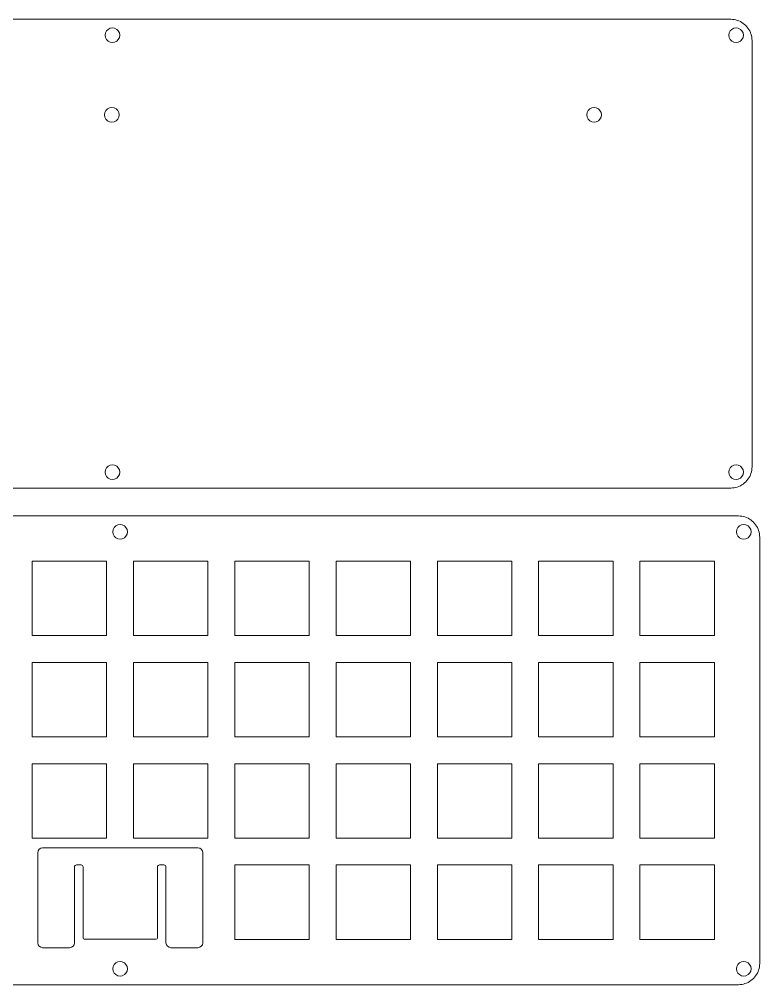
# Model space of a CAD drawing. Header units: centimetres. Extents: x -24.1 to 24.8, y -21.9 to 24.2.
# Drawn here: x 10.9 to 24.82, y 6.03 to 24.2 of the extents above; entities that cross this region are included whole.
import ezdxf

# ---------------------------------------------------------------- set-up
doc = ezdxf.new("R2010")
doc.units = ezdxf.units.CM
doc.header["$MEASUREMENT"] = 0
doc.layers.add('Layer 1', color=7, linetype='Continuous')

msp = doc.modelspace()

# ---------------------------------------------------------------- linework, layer by layer
at = {"layer": 'Layer 1', "lineweight": 9}
for points, knots in [([(24.27873, 24.19695), (24.27873, 24.19695), (24.31003, 24.19575), (24.31003, 24.19575), (24.31003, 24.19575), (24.34123, 24.19205), (24.34123, 24.19205), (24.34123, 24.19205), (24.37203, 24.18595), (24.37203, 24.18595), (24.37203, 24.18595), (24.40233, 24.17745), (24.40233, 24.17745), (24.40233, 24.17745), (24.43173, 24.16655), (24.43173, 24.16655), (24.43173, 24.16655), (24.46023, 24.15345), (24.46023, 24.15345), (24.46023, 24.15345), (24.48763, 24.13805), (24.48763, 24.13805), (24.48763, 24.13805), (24.51383, 24.12065), (24.51383, 24.12065), (24.51383, 24.12065), (24.53843, 24.10115), (24.53843, 24.10115), (24.53843, 24.10115), (24.56153, 24.07985), (24.56153, 24.07985), (24.56153, 24.07985), (24.58283, 24.05675), (24.58283, 24.05675), (24.58283, 24.05675), (24.60233, 24.03215), (24.60233, 24.03215), (24.60233, 24.03215), (24.61973, 24.00595), (24.61973, 24.00595), (24.61973, 24.00595), (24.63513, 23.97855), (24.63513, 23.97855), (24.63513, 23.97855), (24.64823, 23.95005), (24.64823, 23.95005), (24.64823, 23.95005), (24.65913, 23.92065), (24.65913, 23.92065), (24.65913, 23.92065), (24.66763, 23.89035), (24.66763, 23.89035), (24.66763, 23.89035), (24.67373, 23.85955), (24.67373, 23.85955), (24.67373, 23.85955), (24.67743, 23.82835), (24.67743, 23.82835), (24.67743, 23.82835), (24.67863, 23.79695), (24.67863, 23.79695), (24.67863, 23.79695), (24.67873, 15.77685), (24.67873, 15.77685), (24.67873, 15.77685), (24.67743, 15.74555), (24.67743, 15.74555), (24.67743, 15.74555), (24.67373, 15.71435), (24.67373, 15.71435), (24.67373, 15.71435), (24.66763, 15.68355), (24.66763, 15.68355), (24.66763, 15.68355), (24.65913, 15.65325), (24.65913, 15.65325), (24.65913, 15.65325), (24.64823, 15.62385), (24.64823, 15.62385), (24.64823, 15.62385), (24.63513, 15.59535), (24.63513, 15.59535), (24.63513, 15.59535), (24.61973, 15.56795), (24.61973, 15.56795), (24.61973, 15.56795), (24.60233, 15.54175), (24.60233, 15.54175), (24.60233, 15.54175), (24.58283, 15.51715), (24.58283, 15.51715), (24.58283, 15.51715), (24.56153, 15.49405), (24.56153, 15.49405), (24.56153, 15.49405), (24.53843, 15.47275), (24.53843, 15.47275), (24.53843, 15.47275), (24.51383, 15.45325), (24.51383, 15.45325), (24.51383, 15.45325), (24.48763, 15.43585), (24.48763, 15.43585), (24.48763, 15.43585), (24.46023, 15.42045), (24.46023, 15.42045), (24.46023, 15.42045), (24.43173, 15.40735), (24.43173, 15.40735), (24.43173, 15.40735), (24.40233, 15.39645), (24.40233, 15.39645), (24.40233, 15.39645), (24.37203, 15.38795), (24.37203, 15.38795), (24.37203, 15.38795), (24.34123, 15.38185), (24.34123, 15.38185), (24.34123, 15.38185), (24.31003, 15.37815), (24.31003, 15.37815), (24.31003, 15.37815), (24.27873, 15.37685), (24.27873, 15.37685), (24.27873, 15.37685), (1.01863, 15.37685), (1.01863, 15.37685), (1.01863, 15.37685), (0.98723, 15.37815), (0.98723, 15.37815), (0.98723, 15.37815), (0.95603, 15.38185), (0.95603, 15.38185), (0.95603, 15.38185), (0.92523, 15.38795), (0.92523, 15.38795), (0.92523, 15.38795), (0.89493, 15.39645), (0.89493, 15.39645), (0.89493, 15.39645), (0.86553, 15.40735), (0.86553, 15.40735), (0.86553, 15.40735), (0.83703, 15.42045), (0.83703, 15.42045), (0.83703, 15.42045), (0.80963, 15.43585), (0.80963, 15.43585), (0.80963, 15.43585), (0.78343, 15.45325), (0.78343, 15.45325), (0.78343, 15.45325), (0.75883, 15.47275), (0.75883, 15.47275), (0.75883, 15.47275), (0.73573, 15.49405), (0.73573, 15.49405), (0.73573, 15.49405), (0.71443, 15.51715), (0.71443, 15.51715), (0.71443, 15.51715), (0.69493, 15.54175), (0.69493, 15.54175), (0.69493, 15.54175), (0.67753, 15.56795), (0.67753, 15.56795), (0.67753, 15.56795), (0.66213, 15.59535), (0.66213, 15.59535), (0.66213, 15.59535), (0.64903, 15.62385), (0.64903, 15.62385), (0.64903, 15.62385), (0.63813, 15.65325), (0.63813, 15.65325), (0.63813, 15.65325), (0.62963, 15.68355), (0.62963, 15.68355), (0.62963, 15.68355), (0.62353, 15.71435), (0.62353, 15.71435), (0.62353, 15.71435), (0.61983, 15.74555), (0.61983, 15.74555), (0.61983, 15.74555), (0.61853, 15.77695), (0.61853, 15.77695), (0.61853, 15.77695), (0.61863, 23.79695), (0.61863, 23.79695), (0.61863, 23.79695), (0.61983, 23.82835), (0.61983, 23.82835), (0.61983, 23.82835), (0.62353, 23.85955), (0.62353, 23.85955), (0.62353, 23.85955), (0.62963, 23.89035), (0.62963, 23.89035), (0.62963, 23.89035), (0.63813, 23.92065), (0.63813, 23.92065), (0.63813, 23.92065), (0.64903, 23.95005), (0.64903, 23.95005), (0.64903, 23.95005), (0.66213, 23.97855), (0.66213, 23.97855), (0.66213, 23.97855), (0.67753, 24.00595), (0.67753, 24.00595), (0.67753, 24.00595), (0.69493, 24.03215), (0.69493, 24.03215), (0.69493, 24.03215), (0.71443, 24.05675), (0.71443, 24.05675), (0.71443, 24.05675), (0.73573, 24.07985), (0.73573, 24.07985), (0.73573, 24.07985), (0.75883, 24.10115), (0.75883, 24.10115), (0.75883, 24.10115), (0.78343, 24.12065), (0.78343, 24.12065), (0.78343, 24.12065), (0.80963, 24.13805), (0.80963, 24.13805), (0.80963, 24.13805), (0.83703, 24.15345), (0.83703, 24.15345), (0.83703, 24.15345), (0.86553, 24.16655), (0.86553, 24.16655), (0.86553, 24.16655), (0.89493, 24.17745), (0.89493, 24.17745), (0.89493, 24.17745), (0.92523, 24.18595), (0.92523, 24.18595), (0.92523, 24.18595), (0.95603, 24.19205), (0.95603, 24.19205), (0.95603, 24.19205), (0.98723, 24.19575), (0.98723, 24.19575), (0.98723, 24.19575), (1.01863, 24.19705), (1.01863, 24.19705), (1.01863, 24.19705), (5.27626, 24.19703), (5.27626, 24.19703), (5.27626, 24.19703), (5.26443, 23.59783), (5.26443, 23.59783), (5.26443, 23.59783), (6.86443, 23.59783), (6.86443, 23.59783), (6.86443, 23.59783), (6.86935, 24.19702), (6.86935, 24.19702), (6.86935, 24.19702), (24.27873, 24.19695), (24.27873, 24.19695)], [0, 0, 0, 0, 0.01136364, 0.01136364, 0.01136364, 0.02272727, 0.02272727, 0.02272727, 0.03409091, 0.03409091, 0.03409091, 0.04545455, 0.04545455, 0.04545455, 0.05681818, 0.05681818, 0.05681818, 0.06818182, 0.06818182, 0.06818182, 0.07954545, 0.07954545, 0.07954545, 0.09090909, 0.09090909, 0.09090909, 0.10227273, 0.10227273, 0.10227273, 0.11363636, 0.11363636, 0.11363636, 0.125, 0.125, 0.125, 0.13636364, 0.13636364, 0.13636364, 0.14772727, 0.14772727, 0.14772727, 0.15909091, 0.15909091, 0.15909091, 0.17045455, 0.17045455, 0.17045455, 0.18181818, 0.18181818, 0.18181818, 0.19318182, 0.19318182, 0.19318182, 0.20454545, 0.20454545, 0.20454545, 0.21590909, 0.21590909, 0.21590909, 0.22727273, 0.22727273, 0.22727273, 0.23863636, 0.23863636, 0.23863636, 0.25, 0.25, 0.25, 0.26136364, 0.26136364, 0.26136364, 0.27272727, 0.27272727, 0.27272727, 0.28409091, 0.28409091, 0.28409091, 0.29545455, 0.29545455, 0.29545455, 0.30681818, 0.30681818, 0.30681818, 0.31818182, 0.31818182, 0.31818182, 0.32954545, 0.32954545, 0.32954545, 0.34090909, 0.34090909, 0.34090909, 0.35227273, 0.35227273, 0.35227273, 0.36363636, 0.36363636, 0.36363636, 0.375, 0.375, 0.375, 0.38636364, 0.38636364, 0.38636364, 0.39772727, 0.39772727, 0.39772727, 0.40909091, 0.40909091, 0.40909091, 0.42045455, 0.42045455, 0.42045455, 0.43181818, 0.43181818, 0.43181818, 0.44318182, 0.44318182, 0.44318182, 0.45454545, 0.45454545, 0.45454545, 0.46590909, 0.46590909, 0.46590909, 0.47727273, 0.47727273, 0.47727273, 0.48863636, 0.48863636, 0.48863636, 0.5, 0.5, 0.5, 0.51136364, 0.51136364, 0.51136364, 0.52272727, 0.52272727, 0.52272727, 0.53409091, 0.53409091, 0.53409091, 0.54545455, 0.54545455, 0.54545455, 0.55681818, 0.55681818, 0.55681818, 0.56818182, 0.56818182, 0.56818182, 0.57954545, 0.57954545, 0.57954545, 0.59090909, 0.59090909, 0.59090909, 0.60227273, 0.60227273, 0.60227273, 0.61363636, 0.61363636, 0.61363636, 0.625, 0.625, 0.625, 0.63636364, 0.63636364, 0.63636364, 0.64772727, 0.64772727, 0.64772727, 0.65909091, 0.65909091, 0.65909091, 0.67045455, 0.67045455, 0.67045455, 0.68181818, 0.68181818, 0.68181818, 0.69318182, 0.69318182, 0.69318182, 0.70454545, 0.70454545, 0.70454545, 0.71590909, 0.71590909, 0.71590909, 0.72727273, 0.72727273, 0.72727273, 0.73863636, 0.73863636, 0.73863636, 0.75, 0.75, 0.75, 0.76136364, 0.76136364, 0.76136364, 0.77272727, 0.77272727, 0.77272727, 0.78409091, 0.78409091, 0.78409091, 0.79545455, 0.79545455, 0.79545455, 0.80681818, 0.80681818, 0.80681818, 0.81818182, 0.81818182, 0.81818182, 0.82954545, 0.82954545, 0.82954545, 0.84090909, 0.84090909, 0.84090909, 0.85227273, 0.85227273, 0.85227273, 0.86363636, 0.86363636, 0.86363636, 0.875, 0.875, 0.875, 0.88636364, 0.88636364, 0.88636364, 0.89772727, 0.89772727, 0.89772727, 0.90909091, 0.90909091, 0.90909091, 0.92045455, 0.92045455, 0.92045455, 0.93181818, 0.93181818, 0.93181818, 0.94318182, 0.94318182, 0.94318182, 0.95454545, 0.95454545, 0.95454545, 0.96590909, 0.96590909, 0.96590909, 0.97727273, 0.97727273, 0.97727273, 0.98863636, 0.98863636, 0.98863636, 1, 1, 1, 1]), ([(12.60615, 24.02784), (12.60615, 24.02784), (12.56779, 24.00832), (12.56779, 24.00832), (12.56779, 24.00832), (12.53735, 23.97788), (12.53735, 23.97788), (12.53735, 23.97788), (12.51774, 23.93952), (12.51774, 23.93952), (12.51774, 23.93952), (12.51103, 23.89695), (12.51103, 23.89695), (12.51103, 23.89695), (12.51774, 23.85447), (12.51774, 23.85447), (12.51774, 23.85447), (12.53735, 23.81611), (12.53735, 23.81611), (12.53735, 23.81611), (12.56779, 23.78567), (12.56779, 23.78567), (12.56779, 23.78567), (12.60615, 23.76614), (12.60615, 23.76614), (12.60615, 23.76614), (12.64863, 23.75935), (12.64863, 23.75935), (12.64863, 23.75935), (12.69111, 23.76614), (12.69111, 23.76614), (12.69111, 23.76614), (12.72947, 23.78567), (12.72947, 23.78567), (12.72947, 23.78567), (12.75991, 23.81611), (12.75991, 23.81611), (12.75991, 23.81611), (12.77952, 23.85447), (12.77952, 23.85447), (12.77952, 23.85447), (12.78623, 23.89695), (12.78623, 23.89695), (12.78623, 23.89695), (12.77952, 23.93952), (12.77952, 23.93952), (12.77952, 23.93952), (12.75991, 23.97788), (12.75991, 23.97788), (12.75991, 23.97788), (12.72947, 24.00832), (12.72947, 24.00832), (12.72947, 24.00832), (12.69111, 24.02784), (12.69111, 24.02784), (12.69111, 24.02784), (12.64863, 24.03455), (12.64863, 24.03455), (12.64863, 24.03455), (12.60615, 24.02784), (12.60615, 24.02784)], [0, 0, 0, 0, 0.05, 0.05, 0.05, 0.1, 0.1, 0.1, 0.15, 0.15, 0.15, 0.2, 0.2, 0.2, 0.25, 0.25, 0.25, 0.3, 0.3, 0.3, 0.35, 0.35, 0.35, 0.4, 0.4, 0.4, 0.45, 0.45, 0.45, 0.5, 0.5, 0.5, 0.55, 0.55, 0.55, 0.6, 0.6, 0.6, 0.65, 0.65, 0.65, 0.7, 0.7, 0.7, 0.75, 0.75, 0.75, 0.8, 0.8, 0.8, 0.85, 0.85, 0.85, 0.9, 0.9, 0.9, 0.95, 0.95, 0.95, 1, 1, 1, 1]), ([(24.33616, 24.02784), (24.33616, 24.02784), (24.2978, 24.00832), (24.2978, 24.00832), (24.2978, 24.00832), (24.26736, 23.97788), (24.26736, 23.97788), (24.26736, 23.97788), (24.24784, 23.93952), (24.24784, 23.93952), (24.24784, 23.93952), (24.24113, 23.89695), (24.24113, 23.89695), (24.24113, 23.89695), (24.24784, 23.85447), (24.24784, 23.85447), (24.24784, 23.85447), (24.26736, 23.81611), (24.26736, 23.81611), (24.26736, 23.81611), (24.2978, 23.78567), (24.2978, 23.78567), (24.2978, 23.78567), (24.33616, 23.76614), (24.33616, 23.76614), (24.33616, 23.76614), (24.37873, 23.75935), (24.37873, 23.75935), (24.37873, 23.75935), (24.42121, 23.76614), (24.42121, 23.76614), (24.42121, 23.76614), (24.45957, 23.78567), (24.45957, 23.78567), (24.45957, 23.78567), (24.49001, 23.81611), (24.49001, 23.81611), (24.49001, 23.81611), (24.50954, 23.85447), (24.50954, 23.85447), (24.50954, 23.85447), (24.51633, 23.89695), (24.51633, 23.89695), (24.51633, 23.89695), (24.50954, 23.93952), (24.50954, 23.93952), (24.50954, 23.93952), (24.49001, 23.97788), (24.49001, 23.97788), (24.49001, 23.97788), (24.45957, 24.00832), (24.45957, 24.00832), (24.45957, 24.00832), (24.42121, 24.02784), (24.42121, 24.02784), (24.42121, 24.02784), (24.37873, 24.03455), (24.37873, 24.03455), (24.37873, 24.03455), (24.33616, 24.02784), (24.33616, 24.02784)], [0, 0, 0, 0, 0.05, 0.05, 0.05, 0.1, 0.1, 0.1, 0.15, 0.15, 0.15, 0.2, 0.2, 0.2, 0.25, 0.25, 0.25, 0.3, 0.3, 0.3, 0.35, 0.35, 0.35, 0.4, 0.4, 0.4, 0.45, 0.45, 0.45, 0.5, 0.5, 0.5, 0.55, 0.55, 0.55, 0.6, 0.6, 0.6, 0.65, 0.65, 0.65, 0.7, 0.7, 0.7, 0.75, 0.75, 0.75, 0.8, 0.8, 0.8, 0.85, 0.85, 0.85, 0.9, 0.9, 0.9, 0.95, 0.95, 0.95, 1, 1, 1, 1]), ([(12.59521, 22.52921), (12.59521, 22.52921), (12.55686, 22.50969), (12.55686, 22.50969), (12.55686, 22.50969), (12.52641, 22.47925), (12.52641, 22.47925), (12.52641, 22.47925), (12.50681, 22.44089), (12.50681, 22.44089), (12.50681, 22.44089), (12.5001, 22.39832), (12.5001, 22.39832), (12.5001, 22.39832), (12.50681, 22.35584), (12.50681, 22.35584), (12.50681, 22.35584), (12.52641, 22.31748), (12.52641, 22.31748), (12.52641, 22.31748), (12.55686, 22.28704), (12.55686, 22.28704), (12.55686, 22.28704), (12.59521, 22.26751), (12.59521, 22.26751), (12.59521, 22.26751), (12.6377, 22.26072), (12.6377, 22.26072), (12.6377, 22.26072), (12.68018, 22.26751), (12.68018, 22.26751), (12.68018, 22.26751), (12.71854, 22.28704), (12.71854, 22.28704), (12.71854, 22.28704), (12.74898, 22.31748), (12.74898, 22.31748), (12.74898, 22.31748), (12.76859, 22.35584), (12.76859, 22.35584), (12.76859, 22.35584), (12.7753, 22.39832), (12.7753, 22.39832), (12.7753, 22.39832), (12.76859, 22.44089), (12.76859, 22.44089), (12.76859, 22.44089), (12.74898, 22.47925), (12.74898, 22.47925), (12.74898, 22.47925), (12.71854, 22.50969), (12.71854, 22.50969), (12.71854, 22.50969), (12.68018, 22.52921), (12.68018, 22.52921), (12.68018, 22.52921), (12.6377, 22.53592), (12.6377, 22.53592), (12.6377, 22.53592), (12.59521, 22.52921), (12.59521, 22.52921)], [0, 0, 0, 0, 0.05, 0.05, 0.05, 0.1, 0.1, 0.1, 0.15, 0.15, 0.15, 0.2, 0.2, 0.2, 0.25, 0.25, 0.25, 0.3, 0.3, 0.3, 0.35, 0.35, 0.35, 0.4, 0.4, 0.4, 0.45, 0.45, 0.45, 0.5, 0.5, 0.5, 0.55, 0.55, 0.55, 0.6, 0.6, 0.6, 0.65, 0.65, 0.65, 0.7, 0.7, 0.7, 0.75, 0.75, 0.75, 0.8, 0.8, 0.8, 0.85, 0.85, 0.85, 0.9, 0.9, 0.9, 0.95, 0.95, 0.95, 1, 1, 1, 1]), ([(21.66521, 22.52921), (21.66521, 22.52921), (21.62686, 22.50969), (21.62686, 22.50969), (21.62686, 22.50969), (21.59641, 22.47925), (21.59641, 22.47925), (21.59641, 22.47925), (21.57681, 22.44089), (21.57681, 22.44089), (21.57681, 22.44089), (21.5701, 22.39832), (21.5701, 22.39832), (21.5701, 22.39832), (21.57681, 22.35584), (21.57681, 22.35584), (21.57681, 22.35584), (21.59641, 22.31748), (21.59641, 22.31748), (21.59641, 22.31748), (21.62686, 22.28704), (21.62686, 22.28704), (21.62686, 22.28704), (21.66521, 22.26751), (21.66521, 22.26751), (21.66521, 22.26751), (21.7077, 22.26072), (21.7077, 22.26072), (21.7077, 22.26072), (21.75018, 22.26751), (21.75018, 22.26751), (21.75018, 22.26751), (21.78854, 22.28704), (21.78854, 22.28704), (21.78854, 22.28704), (21.81898, 22.31748), (21.81898, 22.31748), (21.81898, 22.31748), (21.83859, 22.35584), (21.83859, 22.35584), (21.83859, 22.35584), (21.8453, 22.39832), (21.8453, 22.39832), (21.8453, 22.39832), (21.83859, 22.44089), (21.83859, 22.44089), (21.83859, 22.44089), (21.81898, 22.47925), (21.81898, 22.47925), (21.81898, 22.47925), (21.78854, 22.50969), (21.78854, 22.50969), (21.78854, 22.50969), (21.75018, 22.52921), (21.75018, 22.52921), (21.75018, 22.52921), (21.7077, 22.53592), (21.7077, 22.53592), (21.7077, 22.53592), (21.66521, 22.52921), (21.66521, 22.52921)], [0, 0, 0, 0, 0.05, 0.05, 0.05, 0.1, 0.1, 0.1, 0.15, 0.15, 0.15, 0.2, 0.2, 0.2, 0.25, 0.25, 0.25, 0.3, 0.3, 0.3, 0.35, 0.35, 0.35, 0.4, 0.4, 0.4, 0.45, 0.45, 0.45, 0.5, 0.5, 0.5, 0.55, 0.55, 0.55, 0.6, 0.6, 0.6, 0.65, 0.65, 0.65, 0.7, 0.7, 0.7, 0.75, 0.75, 0.75, 0.8, 0.8, 0.8, 0.85, 0.85, 0.85, 0.9, 0.9, 0.9, 0.95, 0.95, 0.95, 1, 1, 1, 1]), ([(12.60615, 15.80779), (12.60615, 15.80779), (12.56779, 15.78826), (12.56779, 15.78826), (12.56779, 15.78826), (12.53735, 15.75781), (12.53735, 15.75781), (12.53735, 15.75781), (12.51774, 15.71944), (12.51774, 15.71944), (12.51774, 15.71944), (12.51103, 15.67686), (12.51103, 15.67686), (12.51103, 15.67686), (12.51774, 15.63436), (12.51774, 15.63436), (12.51774, 15.63436), (12.53735, 15.59599), (12.53735, 15.59599), (12.53735, 15.59599), (12.56779, 15.56554), (12.56779, 15.56554), (12.56779, 15.56554), (12.60615, 15.54601), (12.60615, 15.54601), (12.60615, 15.54601), (12.64863, 15.5393), (12.64863, 15.5393), (12.64863, 15.5393), (12.69111, 15.54601), (12.69111, 15.54601), (12.69111, 15.54601), (12.72947, 15.56554), (12.72947, 15.56554), (12.72947, 15.56554), (12.75991, 15.59599), (12.75991, 15.59599), (12.75991, 15.59599), (12.77952, 15.63436), (12.77952, 15.63436), (12.77952, 15.63436), (12.78623, 15.67686), (12.78623, 15.67686), (12.78623, 15.67686), (12.77952, 15.71944), (12.77952, 15.71944), (12.77952, 15.71944), (12.75991, 15.75781), (12.75991, 15.75781), (12.75991, 15.75781), (12.72947, 15.78826), (12.72947, 15.78826), (12.72947, 15.78826), (12.69111, 15.80779), (12.69111, 15.80779), (12.69111, 15.80779), (12.64863, 15.8145), (12.64863, 15.8145), (12.64863, 15.8145), (12.60615, 15.80779), (12.60615, 15.80779)], [0, 0, 0, 0, 0.05, 0.05, 0.05, 0.1, 0.1, 0.1, 0.15, 0.15, 0.15, 0.2, 0.2, 0.2, 0.25, 0.25, 0.25, 0.3, 0.3, 0.3, 0.35, 0.35, 0.35, 0.4, 0.4, 0.4, 0.45, 0.45, 0.45, 0.5, 0.5, 0.5, 0.55, 0.55, 0.55, 0.6, 0.6, 0.6, 0.65, 0.65, 0.65, 0.7, 0.7, 0.7, 0.75, 0.75, 0.75, 0.8, 0.8, 0.8, 0.85, 0.85, 0.85, 0.9, 0.9, 0.9, 0.95, 0.95, 0.95, 1, 1, 1, 1]), ([(24.33616, 15.80779), (24.33616, 15.80779), (24.2978, 15.78826), (24.2978, 15.78826), (24.2978, 15.78826), (24.26736, 15.75781), (24.26736, 15.75781), (24.26736, 15.75781), (24.24784, 15.71944), (24.24784, 15.71944), (24.24784, 15.71944), (24.24113, 15.67686), (24.24113, 15.67686), (24.24113, 15.67686), (24.24784, 15.63436), (24.24784, 15.63436), (24.24784, 15.63436), (24.26736, 15.59599), (24.26736, 15.59599), (24.26736, 15.59599), (24.2978, 15.56554), (24.2978, 15.56554), (24.2978, 15.56554), (24.33616, 15.54601), (24.33616, 15.54601), (24.33616, 15.54601), (24.37873, 15.5393), (24.37873, 15.5393), (24.37873, 15.5393), (24.42121, 15.54601), (24.42121, 15.54601), (24.42121, 15.54601), (24.45957, 15.56554), (24.45957, 15.56554), (24.45957, 15.56554), (24.49001, 15.59599), (24.49001, 15.59599), (24.49001, 15.59599), (24.50954, 15.63436), (24.50954, 15.63436), (24.50954, 15.63436), (24.51633, 15.67686), (24.51633, 15.67686), (24.51633, 15.67686), (24.50954, 15.71944), (24.50954, 15.71944), (24.50954, 15.71944), (24.49001, 15.75781), (24.49001, 15.75781), (24.49001, 15.75781), (24.45957, 15.78826), (24.45957, 15.78826), (24.45957, 15.78826), (24.42121, 15.80779), (24.42121, 15.80779), (24.42121, 15.80779), (24.37873, 15.8145), (24.37873, 15.8145), (24.37873, 15.8145), (24.33616, 15.80779), (24.33616, 15.80779)], [0, 0, 0, 0, 0.05, 0.05, 0.05, 0.1, 0.1, 0.1, 0.15, 0.15, 0.15, 0.2, 0.2, 0.2, 0.25, 0.25, 0.25, 0.3, 0.3, 0.3, 0.35, 0.35, 0.35, 0.4, 0.4, 0.4, 0.45, 0.45, 0.45, 0.5, 0.5, 0.5, 0.55, 0.55, 0.55, 0.6, 0.6, 0.6, 0.65, 0.65, 0.65, 0.7, 0.7, 0.7, 0.75, 0.75, 0.75, 0.8, 0.8, 0.8, 0.85, 0.85, 0.85, 0.9, 0.9, 0.9, 0.95, 0.95, 0.95, 1, 1, 1, 1]), ([(24.4229, 14.85237), (24.4229, 14.85237), (24.4542, 14.85117), (24.4542, 14.85117), (24.4542, 14.85117), (24.4854, 14.84747), (24.4854, 14.84747), (24.4854, 14.84747), (24.5162, 14.84137), (24.5162, 14.84137), (24.5162, 14.84137), (24.5465, 14.83287), (24.5465, 14.83287), (24.5465, 14.83287), (24.5759, 14.82197), (24.5759, 14.82197), (24.5759, 14.82197), (24.6044, 14.80887), (24.6044, 14.80887), (24.6044, 14.80887), (24.6318, 14.79347), (24.6318, 14.79347), (24.6318, 14.79347), (24.658, 14.77607), (24.658, 14.77607), (24.658, 14.77607), (24.6826, 14.75657), (24.6826, 14.75657), (24.6826, 14.75657), (24.7057, 14.73527), (24.7057, 14.73527), (24.7057, 14.73527), (24.727, 14.71217), (24.727, 14.71217), (24.727, 14.71217), (24.7465, 14.68757), (24.7465, 14.68757), (24.7465, 14.68757), (24.7639, 14.66137), (24.7639, 14.66137), (24.7639, 14.66137), (24.7793, 14.63397), (24.7793, 14.63397), (24.7793, 14.63397), (24.7924, 14.60547), (24.7924, 14.60547), (24.7924, 14.60547), (24.8033, 14.57607), (24.8033, 14.57607), (24.8033, 14.57607), (24.8118, 14.54577), (24.8118, 14.54577), (24.8118, 14.54577), (24.8179, 14.51497), (24.8179, 14.51497), (24.8179, 14.51497), (24.8216, 14.48377), (24.8216, 14.48377), (24.8216, 14.48377), (24.8228, 14.45237), (24.8228, 14.45237), (24.8228, 14.45237), (24.8229, 6.43227), (24.8229, 6.43227), (24.8229, 6.43227), (24.8216, 6.40097), (24.8216, 6.40097), (24.8216, 6.40097), (24.8179, 6.36977), (24.8179, 6.36977), (24.8179, 6.36977), (24.8118, 6.33897), (24.8118, 6.33897), (24.8118, 6.33897), (24.8033, 6.30867), (24.8033, 6.30867), (24.8033, 6.30867), (24.7924, 6.27927), (24.7924, 6.27927), (24.7924, 6.27927), (24.7793, 6.25077), (24.7793, 6.25077), (24.7793, 6.25077), (24.7639, 6.22337), (24.7639, 6.22337), (24.7639, 6.22337), (24.7465, 6.19717), (24.7465, 6.19717), (24.7465, 6.19717), (24.727, 6.17257), (24.727, 6.17257), (24.727, 6.17257), (24.7057, 6.14947), (24.7057, 6.14947), (24.7057, 6.14947), (24.6826, 6.12817), (24.6826, 6.12817), (24.6826, 6.12817), (24.658, 6.10867), (24.658, 6.10867), (24.658, 6.10867), (24.6318, 6.09127), (24.6318, 6.09127), (24.6318, 6.09127), (24.6044, 6.07587), (24.6044, 6.07587), (24.6044, 6.07587), (24.5759, 6.06277), (24.5759, 6.06277), (24.5759, 6.06277), (24.5465, 6.05187), (24.5465, 6.05187), (24.5465, 6.05187), (24.5162, 6.04337), (24.5162, 6.04337), (24.5162, 6.04337), (24.4854, 6.03727), (24.4854, 6.03727), (24.4854, 6.03727), (24.4542, 6.03357), (24.4542, 6.03357), (24.4542, 6.03357), (24.4229, 6.03227), (24.4229, 6.03227), (24.4229, 6.03227), (1.1628, 6.03227), (1.1628, 6.03227), (1.1628, 6.03227), (1.1314, 6.03357), (1.1314, 6.03357), (1.1314, 6.03357), (1.1002, 6.03727), (1.1002, 6.03727), (1.1002, 6.03727), (1.0694, 6.04337), (1.0694, 6.04337), (1.0694, 6.04337), (1.0391, 6.05187), (1.0391, 6.05187), (1.0391, 6.05187), (1.0097, 6.06277), (1.0097, 6.06277), (1.0097, 6.06277), (0.9812, 6.07587), (0.9812, 6.07587), (0.9812, 6.07587), (0.9538, 6.09127), (0.9538, 6.09127), (0.9538, 6.09127), (0.9276, 6.10867), (0.9276, 6.10867), (0.9276, 6.10867), (0.903, 6.12817), (0.903, 6.12817), (0.903, 6.12817), (0.8799, 6.14947), (0.8799, 6.14947), (0.8799, 6.14947), (0.8586, 6.17257), (0.8586, 6.17257), (0.8586, 6.17257), (0.8391, 6.19717), (0.8391, 6.19717), (0.8391, 6.19717), (0.8217, 6.22337), (0.8217, 6.22337), (0.8217, 6.22337), (0.8063, 6.25077), (0.8063, 6.25077), (0.8063, 6.25077), (0.7932, 6.27927), (0.7932, 6.27927), (0.7932, 6.27927), (0.7823, 6.30867), (0.7823, 6.30867), (0.7823, 6.30867), (0.7738, 6.33897), (0.7738, 6.33897), (0.7738, 6.33897), (0.7677, 6.36977), (0.7677, 6.36977), (0.7677, 6.36977), (0.764, 6.40097), (0.764, 6.40097), (0.764, 6.40097), (0.7627, 6.43237), (0.7627, 6.43237), (0.7627, 6.43237), (0.7628, 14.45237), (0.7628, 14.45237), (0.7628, 14.45237), (0.764, 14.48377), (0.764, 14.48377), (0.764, 14.48377), (0.7677, 14.51497), (0.7677, 14.51497), (0.7677, 14.51497), (0.7738, 14.54577), (0.7738, 14.54577), (0.7738, 14.54577), (0.7823, 14.57607), (0.7823, 14.57607), (0.7823, 14.57607), (0.7932, 14.60547), (0.7932, 14.60547), (0.7932, 14.60547), (0.8063, 14.63397), (0.8063, 14.63397), (0.8063, 14.63397), (0.8217, 14.66137), (0.8217, 14.66137), (0.8217, 14.66137), (0.8391, 14.68757), (0.8391, 14.68757), (0.8391, 14.68757), (0.8586, 14.71217), (0.8586, 14.71217), (0.8586, 14.71217), (0.8799, 14.73527), (0.8799, 14.73527), (0.8799, 14.73527), (0.903, 14.75657), (0.903, 14.75657), (0.903, 14.75657), (0.9276, 14.77607), (0.9276, 14.77607), (0.9276, 14.77607), (0.9538, 14.79347), (0.9538, 14.79347), (0.9538, 14.79347), (0.9812, 14.80887), (0.9812, 14.80887), (0.9812, 14.80887), (1.0097, 14.82197), (1.0097, 14.82197), (1.0097, 14.82197), (1.0391, 14.83287), (1.0391, 14.83287), (1.0391, 14.83287), (1.0694, 14.84137), (1.0694, 14.84137), (1.0694, 14.84137), (1.1002, 14.84747), (1.1002, 14.84747), (1.1002, 14.84747), (1.1314, 14.85117), (1.1314, 14.85117), (1.1314, 14.85117), (1.1628, 14.85247), (1.1628, 14.85247), (1.1628, 14.85247), (24.4229, 14.85237), (24.4229, 14.85237)], [0, 0, 0, 0, 0.01190476, 0.01190476, 0.01190476, 0.02380952, 0.02380952, 0.02380952, 0.03571429, 0.03571429, 0.03571429, 0.04761905, 0.04761905, 0.04761905, 0.05952381, 0.05952381, 0.05952381, 0.07142857, 0.07142857, 0.07142857, 0.08333333, 0.08333333, 0.08333333, 0.0952381, 0.0952381, 0.0952381, 0.10714286, 0.10714286, 0.10714286, 0.11904762, 0.11904762, 0.11904762, 0.13095238, 0.13095238, 0.13095238, 0.14285714, 0.14285714, 0.14285714, 0.1547619, 0.1547619, 0.1547619, 0.16666667, 0.16666667, 0.16666667, 0.17857143, 0.17857143, 0.17857143, 0.19047619, 0.19047619, 0.19047619, 0.20238095, 0.20238095, 0.20238095, 0.21428571, 0.21428571, 0.21428571, 0.22619048, 0.22619048, 0.22619048, 0.23809524, 0.23809524, 0.23809524, 0.25, 0.25, 0.25, 0.26190476, 0.26190476, 0.26190476, 0.27380952, 0.27380952, 0.27380952, 0.28571429, 0.28571429, 0.28571429, 0.29761905, 0.29761905, 0.29761905, 0.30952381, 0.30952381, 0.30952381, 0.32142857, 0.32142857, 0.32142857, 0.33333333, 0.33333333, 0.33333333, 0.3452381, 0.3452381, 0.3452381, 0.35714286, 0.35714286, 0.35714286, 0.36904762, 0.36904762, 0.36904762, 0.38095238, 0.38095238, 0.38095238, 0.39285714, 0.39285714, 0.39285714, 0.4047619, 0.4047619, 0.4047619, 0.41666667, 0.41666667, 0.41666667, 0.42857143, 0.42857143, 0.42857143, 0.44047619, 0.44047619, 0.44047619, 0.45238095, 0.45238095, 0.45238095, 0.46428571, 0.46428571, 0.46428571, 0.47619048, 0.47619048, 0.47619048, 0.48809524, 0.48809524, 0.48809524, 0.5, 0.5, 0.5, 0.51190476, 0.51190476, 0.51190476, 0.52380952, 0.52380952, 0.52380952, 0.53571429, 0.53571429, 0.53571429, 0.54761905, 0.54761905, 0.54761905, 0.55952381, 0.55952381, 0.55952381, 0.57142857, 0.57142857, 0.57142857, 0.58333333, 0.58333333, 0.58333333, 0.5952381, 0.5952381, 0.5952381, 0.60714286, 0.60714286, 0.60714286, 0.61904762, 0.61904762, 0.61904762, 0.63095238, 0.63095238, 0.63095238, 0.64285714, 0.64285714, 0.64285714, 0.6547619, 0.6547619, 0.6547619, 0.66666667, 0.66666667, 0.66666667, 0.67857143, 0.67857143, 0.67857143, 0.69047619, 0.69047619, 0.69047619, 0.70238095, 0.70238095, 0.70238095, 0.71428571, 0.71428571, 0.71428571, 0.72619048, 0.72619048, 0.72619048, 0.73809524, 0.73809524, 0.73809524, 0.75, 0.75, 0.75, 0.76190476, 0.76190476, 0.76190476, 0.77380952, 0.77380952, 0.77380952, 0.78571429, 0.78571429, 0.78571429, 0.79761905, 0.79761905, 0.79761905, 0.80952381, 0.80952381, 0.80952381, 0.82142857, 0.82142857, 0.82142857, 0.83333333, 0.83333333, 0.83333333, 0.8452381, 0.8452381, 0.8452381, 0.85714286, 0.85714286, 0.85714286, 0.86904762, 0.86904762, 0.86904762, 0.88095238, 0.88095238, 0.88095238, 0.89285714, 0.89285714, 0.89285714, 0.9047619, 0.9047619, 0.9047619, 0.91666667, 0.91666667, 0.91666667, 0.92857143, 0.92857143, 0.92857143, 0.94047619, 0.94047619, 0.94047619, 0.95238095, 0.95238095, 0.95238095, 0.96428571, 0.96428571, 0.96428571, 0.97619048, 0.97619048, 0.97619048, 0.98809524, 0.98809524, 0.98809524, 1, 1, 1, 1]), ([(12.75032, 14.68326), (12.75032, 14.68326), (12.71196, 14.66374), (12.71196, 14.66374), (12.71196, 14.66374), (12.68152, 14.6333), (12.68152, 14.6333), (12.68152, 14.6333), (12.66191, 14.59494), (12.66191, 14.59494), (12.66191, 14.59494), (12.6552, 14.55237), (12.6552, 14.55237), (12.6552, 14.55237), (12.66191, 14.50989), (12.66191, 14.50989), (12.66191, 14.50989), (12.68152, 14.47153), (12.68152, 14.47153), (12.68152, 14.47153), (12.71196, 14.44109), (12.71196, 14.44109), (12.71196, 14.44109), (12.75032, 14.42156), (12.75032, 14.42156), (12.75032, 14.42156), (12.7928, 14.41477), (12.7928, 14.41477), (12.7928, 14.41477), (12.83528, 14.42156), (12.83528, 14.42156), (12.83528, 14.42156), (12.87364, 14.44109), (12.87364, 14.44109), (12.87364, 14.44109), (12.90408, 14.47153), (12.90408, 14.47153), (12.90408, 14.47153), (12.92369, 14.50989), (12.92369, 14.50989), (12.92369, 14.50989), (12.9304, 14.55237), (12.9304, 14.55237), (12.9304, 14.55237), (12.92369, 14.59494), (12.92369, 14.59494), (12.92369, 14.59494), (12.90408, 14.6333), (12.90408, 14.6333), (12.90408, 14.6333), (12.87364, 14.66374), (12.87364, 14.66374), (12.87364, 14.66374), (12.83528, 14.68326), (12.83528, 14.68326), (12.83528, 14.68326), (12.7928, 14.68997), (12.7928, 14.68997), (12.7928, 14.68997), (12.75032, 14.68326), (12.75032, 14.68326)], [0, 0, 0, 0, 0.05, 0.05, 0.05, 0.1, 0.1, 0.1, 0.15, 0.15, 0.15, 0.2, 0.2, 0.2, 0.25, 0.25, 0.25, 0.3, 0.3, 0.3, 0.35, 0.35, 0.35, 0.4, 0.4, 0.4, 0.45, 0.45, 0.45, 0.5, 0.5, 0.5, 0.55, 0.55, 0.55, 0.6, 0.6, 0.6, 0.65, 0.65, 0.65, 0.7, 0.7, 0.7, 0.75, 0.75, 0.75, 0.8, 0.8, 0.8, 0.85, 0.85, 0.85, 0.9, 0.9, 0.9, 0.95, 0.95, 0.95, 1, 1, 1, 1]), ([(24.48033, 14.68326), (24.48033, 14.68326), (24.44197, 14.66374), (24.44197, 14.66374), (24.44197, 14.66374), (24.41153, 14.6333), (24.41153, 14.6333), (24.41153, 14.6333), (24.39201, 14.59494), (24.39201, 14.59494), (24.39201, 14.59494), (24.3853, 14.55237), (24.3853, 14.55237), (24.3853, 14.55237), (24.39201, 14.50989), (24.39201, 14.50989), (24.39201, 14.50989), (24.41153, 14.47153), (24.41153, 14.47153), (24.41153, 14.47153), (24.44197, 14.44109), (24.44197, 14.44109), (24.44197, 14.44109), (24.48033, 14.42156), (24.48033, 14.42156), (24.48033, 14.42156), (24.5229, 14.41477), (24.5229, 14.41477), (24.5229, 14.41477), (24.56538, 14.42156), (24.56538, 14.42156), (24.56538, 14.42156), (24.60374, 14.44109), (24.60374, 14.44109), (24.60374, 14.44109), (24.63418, 14.47153), (24.63418, 14.47153), (24.63418, 14.47153), (24.65371, 14.50989), (24.65371, 14.50989), (24.65371, 14.50989), (24.6605, 14.55237), (24.6605, 14.55237), (24.6605, 14.55237), (24.65371, 14.59494), (24.65371, 14.59494), (24.65371, 14.59494), (24.63418, 14.6333), (24.63418, 14.6333), (24.63418, 14.6333), (24.60374, 14.66374), (24.60374, 14.66374), (24.60374, 14.66374), (24.56538, 14.68326), (24.56538, 14.68326), (24.56538, 14.68326), (24.5229, 14.68997), (24.5229, 14.68997), (24.5229, 14.68997), (24.48033, 14.68326), (24.48033, 14.68326)], [0, 0, 0, 0, 0.05, 0.05, 0.05, 0.1, 0.1, 0.1, 0.15, 0.15, 0.15, 0.2, 0.2, 0.2, 0.25, 0.25, 0.25, 0.3, 0.3, 0.3, 0.35, 0.35, 0.35, 0.4, 0.4, 0.4, 0.45, 0.45, 0.45, 0.5, 0.5, 0.5, 0.55, 0.55, 0.55, 0.6, 0.6, 0.6, 0.65, 0.65, 0.65, 0.7, 0.7, 0.7, 0.75, 0.75, 0.75, 0.8, 0.8, 0.8, 0.85, 0.85, 0.85, 0.9, 0.9, 0.9, 0.95, 0.95, 0.95, 1, 1, 1, 1]), ([(11.1402, 13.99997), (11.1402, 13.99997), (11.1402, 12.59987), (11.1402, 12.59987), (11.1402, 12.59987), (12.5402, 12.59987), (12.5402, 12.59987), (12.5402, 12.59987), (12.5402, 13.99997), (12.5402, 13.99997), (12.5402, 13.99997), (11.1402, 13.99997), (11.1402, 13.99997)], [0, 0, 0, 0, 0.25, 0.25, 0.25, 0.5, 0.5, 0.5, 0.75, 0.75, 0.75, 1, 1, 1, 1]), ([(13.0452, 13.99997), (13.0452, 13.99997), (13.0452, 12.59987), (13.0452, 12.59987), (13.0452, 12.59987), (14.4453, 12.59987), (14.4453, 12.59987), (14.4453, 12.59987), (14.4453, 13.99997), (14.4453, 13.99997), (14.4453, 13.99997), (13.0452, 13.99997), (13.0452, 13.99997)], [0, 0, 0, 0, 0.25, 0.25, 0.25, 0.5, 0.5, 0.5, 0.75, 0.75, 0.75, 1, 1, 1, 1]), ([(14.9503, 13.99997), (14.9503, 13.99997), (14.9503, 12.59987), (14.9503, 12.59987), (14.9503, 12.59987), (16.3503, 12.59987), (16.3503, 12.59987), (16.3503, 12.59987), (16.3503, 13.99997), (16.3503, 13.99997), (16.3503, 13.99997), (14.9503, 13.99997), (14.9503, 13.99997)], [0, 0, 0, 0, 0.25, 0.25, 0.25, 0.5, 0.5, 0.5, 0.75, 0.75, 0.75, 1, 1, 1, 1]), ([(16.8553, 13.99997), (16.8553, 13.99997), (16.8553, 12.59987), (16.8553, 12.59987), (16.8553, 12.59987), (18.2553, 12.59987), (18.2553, 12.59987), (18.2553, 12.59987), (18.2553, 13.99997), (18.2553, 13.99997), (18.2553, 13.99997), (16.8553, 13.99997), (16.8553, 13.99997)], [0, 0, 0, 0, 0.25, 0.25, 0.25, 0.5, 0.5, 0.5, 0.75, 0.75, 0.75, 1, 1, 1, 1]), ([(18.7603, 13.99997), (18.7603, 13.99997), (18.7603, 12.59987), (18.7603, 12.59987), (18.7603, 12.59987), (20.1603, 12.59987), (20.1603, 12.59987), (20.1603, 12.59987), (20.1603, 13.99997), (20.1603, 13.99997), (20.1603, 13.99997), (18.7603, 13.99997), (18.7603, 13.99997)], [0, 0, 0, 0, 0.25, 0.25, 0.25, 0.5, 0.5, 0.5, 0.75, 0.75, 0.75, 1, 1, 1, 1]), ([(20.6653, 13.99997), (20.6653, 13.99997), (20.6653, 12.59987), (20.6653, 12.59987), (20.6653, 12.59987), (22.0653, 12.59987), (22.0653, 12.59987), (22.0653, 12.59987), (22.0653, 13.99997), (22.0653, 13.99997), (22.0653, 13.99997), (20.6653, 13.99997), (20.6653, 13.99997)], [0, 0, 0, 0, 0.25, 0.25, 0.25, 0.5, 0.5, 0.5, 0.75, 0.75, 0.75, 1, 1, 1, 1]), ([(22.5703, 13.99997), (22.5703, 13.99997), (22.5703, 12.59987), (22.5703, 12.59987), (22.5703, 12.59987), (23.9703, 12.59987), (23.9703, 12.59987), (23.9703, 12.59987), (23.9703, 13.99997), (23.9703, 13.99997), (23.9703, 13.99997), (22.5703, 13.99997), (22.5703, 13.99997)], [0, 0, 0, 0, 0.25, 0.25, 0.25, 0.5, 0.5, 0.5, 0.75, 0.75, 0.75, 1, 1, 1, 1]), ([(11.1402, 12.09487), (11.1402, 12.09487), (11.1402, 10.69487), (11.1402, 10.69487), (11.1402, 10.69487), (12.5402, 10.69487), (12.5402, 10.69487), (12.5402, 10.69487), (12.5402, 12.09487), (12.5402, 12.09487), (12.5402, 12.09487), (11.1402, 12.09487), (11.1402, 12.09487)], [0, 0, 0, 0, 0.25, 0.25, 0.25, 0.5, 0.5, 0.5, 0.75, 0.75, 0.75, 1, 1, 1, 1]), ([(13.0452, 12.09487), (13.0452, 12.09487), (13.0452, 10.69487), (13.0452, 10.69487), (13.0452, 10.69487), (14.4453, 10.69487), (14.4453, 10.69487), (14.4453, 10.69487), (14.4453, 12.09487), (14.4453, 12.09487), (14.4453, 12.09487), (13.0452, 12.09487), (13.0452, 12.09487)], [0, 0, 0, 0, 0.25, 0.25, 0.25, 0.5, 0.5, 0.5, 0.75, 0.75, 0.75, 1, 1, 1, 1]), ([(14.9503, 12.09487), (14.9503, 12.09487), (14.9503, 10.69487), (14.9503, 10.69487), (14.9503, 10.69487), (16.3503, 10.69487), (16.3503, 10.69487), (16.3503, 10.69487), (16.3503, 12.09487), (16.3503, 12.09487), (16.3503, 12.09487), (14.9503, 12.09487), (14.9503, 12.09487)], [0, 0, 0, 0, 0.25, 0.25, 0.25, 0.5, 0.5, 0.5, 0.75, 0.75, 0.75, 1, 1, 1, 1]), ([(16.8553, 12.09487), (16.8553, 12.09487), (16.8553, 10.69487), (16.8553, 10.69487), (16.8553, 10.69487), (18.2553, 10.69487), (18.2553, 10.69487), (18.2553, 10.69487), (18.2553, 12.09487), (18.2553, 12.09487), (18.2553, 12.09487), (16.8553, 12.09487), (16.8553, 12.09487)], [0, 0, 0, 0, 0.25, 0.25, 0.25, 0.5, 0.5, 0.5, 0.75, 0.75, 0.75, 1, 1, 1, 1]), ([(18.7603, 12.09487), (18.7603, 12.09487), (18.7603, 10.69487), (18.7603, 10.69487), (18.7603, 10.69487), (20.1603, 10.69487), (20.1603, 10.69487), (20.1603, 10.69487), (20.1603, 12.09487), (20.1603, 12.09487), (20.1603, 12.09487), (18.7603, 12.09487), (18.7603, 12.09487)], [0, 0, 0, 0, 0.25, 0.25, 0.25, 0.5, 0.5, 0.5, 0.75, 0.75, 0.75, 1, 1, 1, 1]), ([(20.6653, 12.09487), (20.6653, 12.09487), (20.6653, 10.69487), (20.6653, 10.69487), (20.6653, 10.69487), (22.0653, 10.69487), (22.0653, 10.69487), (22.0653, 10.69487), (22.0653, 12.09487), (22.0653, 12.09487), (22.0653, 12.09487), (20.6653, 12.09487), (20.6653, 12.09487)], [0, 0, 0, 0, 0.25, 0.25, 0.25, 0.5, 0.5, 0.5, 0.75, 0.75, 0.75, 1, 1, 1, 1]), ([(22.5703, 12.09487), (22.5703, 12.09487), (22.5703, 10.69487), (22.5703, 10.69487), (22.5703, 10.69487), (23.9703, 10.69487), (23.9703, 10.69487), (23.9703, 10.69487), (23.9703, 12.09487), (23.9703, 12.09487), (23.9703, 12.09487), (22.5703, 12.09487), (22.5703, 12.09487)], [0, 0, 0, 0, 0.25, 0.25, 0.25, 0.5, 0.5, 0.5, 0.75, 0.75, 0.75, 1, 1, 1, 1]), ([(11.1402, 10.18987), (11.1402, 10.18987), (11.1402, 8.78987), (11.1402, 8.78987), (11.1402, 8.78987), (12.5402, 8.78987), (12.5402, 8.78987), (12.5402, 8.78987), (12.5402, 10.18987), (12.5402, 10.18987), (12.5402, 10.18987), (11.1402, 10.18987), (11.1402, 10.18987)], [0, 0, 0, 0, 0.25, 0.25, 0.25, 0.5, 0.5, 0.5, 0.75, 0.75, 0.75, 1, 1, 1, 1]), ([(13.0452, 10.18987), (13.0452, 10.18987), (13.0452, 8.78987), (13.0452, 8.78987), (13.0452, 8.78987), (14.4453, 8.78987), (14.4453, 8.78987), (14.4453, 8.78987), (14.4453, 10.18987), (14.4453, 10.18987), (14.4453, 10.18987), (13.0452, 10.18987), (13.0452, 10.18987)], [0, 0, 0, 0, 0.25, 0.25, 0.25, 0.5, 0.5, 0.5, 0.75, 0.75, 0.75, 1, 1, 1, 1]), ([(14.9503, 10.18987), (14.9503, 10.18987), (14.9503, 8.78987), (14.9503, 8.78987), (14.9503, 8.78987), (16.3503, 8.78987), (16.3503, 8.78987), (16.3503, 8.78987), (16.3503, 10.18987), (16.3503, 10.18987), (16.3503, 10.18987), (14.9503, 10.18987), (14.9503, 10.18987)], [0, 0, 0, 0, 0.25, 0.25, 0.25, 0.5, 0.5, 0.5, 0.75, 0.75, 0.75, 1, 1, 1, 1]), ([(16.8553, 10.18987), (16.8553, 10.18987), (16.8553, 8.78987), (16.8553, 8.78987), (16.8553, 8.78987), (18.2553, 8.78987), (18.2553, 8.78987), (18.2553, 8.78987), (18.2553, 10.18987), (18.2553, 10.18987), (18.2553, 10.18987), (16.8553, 10.18987), (16.8553, 10.18987)], [0, 0, 0, 0, 0.25, 0.25, 0.25, 0.5, 0.5, 0.5, 0.75, 0.75, 0.75, 1, 1, 1, 1]), ([(18.7603, 10.18987), (18.7603, 10.18987), (18.7603, 8.78987), (18.7603, 8.78987), (18.7603, 8.78987), (20.1603, 8.78987), (20.1603, 8.78987), (20.1603, 8.78987), (20.1603, 10.18987), (20.1603, 10.18987), (20.1603, 10.18987), (18.7603, 10.18987), (18.7603, 10.18987)], [0, 0, 0, 0, 0.25, 0.25, 0.25, 0.5, 0.5, 0.5, 0.75, 0.75, 0.75, 1, 1, 1, 1]), ([(20.6653, 10.18987), (20.6653, 10.18987), (20.6653, 8.78987), (20.6653, 8.78987), (20.6653, 8.78987), (22.0653, 8.78987), (22.0653, 8.78987), (22.0653, 8.78987), (22.0653, 10.18987), (22.0653, 10.18987), (22.0653, 10.18987), (20.6653, 10.18987), (20.6653, 10.18987)], [0, 0, 0, 0, 0.25, 0.25, 0.25, 0.5, 0.5, 0.5, 0.75, 0.75, 0.75, 1, 1, 1, 1]), ([(22.5703, 10.18987), (22.5703, 10.18987), (22.5703, 8.78987), (22.5703, 8.78987), (22.5703, 8.78987), (23.9703, 8.78987), (23.9703, 8.78987), (23.9703, 8.78987), (23.9703, 10.18987), (23.9703, 10.18987), (23.9703, 10.18987), (22.5703, 10.18987), (22.5703, 10.18987)], [0, 0, 0, 0, 0.25, 0.25, 0.25, 0.5, 0.5, 0.5, 0.75, 0.75, 0.75, 1, 1, 1, 1]), ([(13.75007, 6.72838), (13.69855, 6.72838), (13.65663, 6.7699), (13.65663, 6.8209), (13.65663, 6.8209), (13.65663, 8.24939), (13.65663, 8.24939), (13.65663, 8.27008), (13.6396, 8.28689), (13.61871, 8.28689), (13.61871, 8.28689), (13.53401, 8.28689), (13.53401, 8.28689), (13.51312, 8.28689), (13.49614, 8.27008), (13.49614, 8.24939), (13.49614, 8.24939), (13.49614, 6.90939), (13.49614, 6.90939), (13.49614, 6.89699), (13.48594, 6.88689), (13.4734, 6.88689), (13.4734, 6.88689), (12.11927, 6.88689), (12.11927, 6.88689), (12.10674, 6.88689), (12.09654, 6.89699), (12.09654, 6.90939), (12.09654, 6.90939), (12.09654, 8.24939), (12.09654, 8.24939), (12.09654, 8.27008), (12.07952, 8.28689), (12.05863, 8.28689), (12.05863, 8.28689), (11.97396, 8.28689), (11.97396, 8.28689), (11.95307, 8.28689), (11.93604, 8.27008), (11.93604, 8.24939), (11.93604, 8.24939), (11.93604, 6.8209), (11.93604, 6.8209), (11.93604, 6.7699), (11.89413, 6.72838), (11.84257, 6.72838), (11.84257, 6.72838), (11.33732, 6.72838), (11.33732, 6.72838), (11.28576, 6.72838), (11.24384, 6.7699), (11.24384, 6.8209), (11.24384, 6.8209), (11.24384, 8.51489), (11.24384, 8.51489), (11.24384, 8.56589), (11.28576, 8.60741), (11.33732, 8.60741), (11.33732, 8.60741), (14.25537, 8.60741), (14.25537, 8.60741), (14.30688, 8.60741), (14.3488, 8.56589), (14.3488, 8.51489), (14.3488, 8.51489), (14.3488, 6.8209), (14.3488, 6.8209), (14.3488, 6.7699), (14.30688, 6.72838), (14.25537, 6.72838), (14.25537, 6.72838), (13.75007, 6.72838), (13.75007, 6.72838)], [0, 0, 0, 0, 0.04166667, 0.04166667, 0.04166667, 0.08333333, 0.08333333, 0.08333333, 0.125, 0.125, 0.125, 0.16666667, 0.16666667, 0.16666667, 0.20833333, 0.20833333, 0.20833333, 0.25, 0.25, 0.25, 0.29166667, 0.29166667, 0.29166667, 0.33333333, 0.33333333, 0.33333333, 0.375, 0.375, 0.375, 0.41666667, 0.41666667, 0.41666667, 0.45833333, 0.45833333, 0.45833333, 0.5, 0.5, 0.5, 0.54166667, 0.54166667, 0.54166667, 0.58333333, 0.58333333, 0.58333333, 0.625, 0.625, 0.625, 0.66666667, 0.66666667, 0.66666667, 0.70833333, 0.70833333, 0.70833333, 0.75, 0.75, 0.75, 0.79166667, 0.79166667, 0.79166667, 0.83333333, 0.83333333, 0.83333333, 0.875, 0.875, 0.875, 0.91666667, 0.91666667, 0.91666667, 0.95833333, 0.95833333, 0.95833333, 1, 1, 1, 1]), ([(14.9503, 8.28487), (14.9503, 8.28487), (14.9503, 6.88487), (14.9503, 6.88487), (14.9503, 6.88487), (16.3503, 6.88487), (16.3503, 6.88487), (16.3503, 6.88487), (16.3503, 8.28487), (16.3503, 8.28487), (16.3503, 8.28487), (14.9503, 8.28487), (14.9503, 8.28487)], [0, 0, 0, 0, 0.25, 0.25, 0.25, 0.5, 0.5, 0.5, 0.75, 0.75, 0.75, 1, 1, 1, 1]), ([(16.8553, 8.28487), (16.8553, 8.28487), (16.8553, 6.88487), (16.8553, 6.88487), (16.8553, 6.88487), (18.2553, 6.88487), (18.2553, 6.88487), (18.2553, 6.88487), (18.2553, 8.28487), (18.2553, 8.28487), (18.2553, 8.28487), (16.8553, 8.28487), (16.8553, 8.28487)], [0, 0, 0, 0, 0.25, 0.25, 0.25, 0.5, 0.5, 0.5, 0.75, 0.75, 0.75, 1, 1, 1, 1]), ([(18.7603, 8.28487), (18.7603, 8.28487), (18.7603, 6.88487), (18.7603, 6.88487), (18.7603, 6.88487), (20.1603, 6.88487), (20.1603, 6.88487), (20.1603, 6.88487), (20.1603, 8.28487), (20.1603, 8.28487), (20.1603, 8.28487), (18.7603, 8.28487), (18.7603, 8.28487)], [0, 0, 0, 0, 0.25, 0.25, 0.25, 0.5, 0.5, 0.5, 0.75, 0.75, 0.75, 1, 1, 1, 1]), ([(20.6653, 8.28487), (20.6653, 8.28487), (20.6653, 6.88487), (20.6653, 6.88487), (20.6653, 6.88487), (22.0653, 6.88487), (22.0653, 6.88487), (22.0653, 6.88487), (22.0653, 8.28487), (22.0653, 8.28487), (22.0653, 8.28487), (20.6653, 8.28487), (20.6653, 8.28487)], [0, 0, 0, 0, 0.25, 0.25, 0.25, 0.5, 0.5, 0.5, 0.75, 0.75, 0.75, 1, 1, 1, 1]), ([(22.5703, 8.28487), (22.5703, 8.28487), (22.5703, 6.88487), (22.5703, 6.88487), (22.5703, 6.88487), (23.9703, 6.88487), (23.9703, 6.88487), (23.9703, 6.88487), (23.9703, 8.28487), (23.9703, 8.28487), (23.9703, 8.28487), (22.5703, 8.28487), (22.5703, 8.28487)], [0, 0, 0, 0, 0.25, 0.25, 0.25, 0.5, 0.5, 0.5, 0.75, 0.75, 0.75, 1, 1, 1, 1]), ([(12.75032, 6.46321), (12.75032, 6.46321), (12.71196, 6.44368), (12.71196, 6.44368), (12.71196, 6.44368), (12.68152, 6.41323), (12.68152, 6.41323), (12.68152, 6.41323), (12.66191, 6.37486), (12.66191, 6.37486), (12.66191, 6.37486), (12.6552, 6.33228), (12.6552, 6.33228), (12.6552, 6.33228), (12.66191, 6.28978), (12.66191, 6.28978), (12.66191, 6.28978), (12.68152, 6.25141), (12.68152, 6.25141), (12.68152, 6.25141), (12.71196, 6.22096), (12.71196, 6.22096), (12.71196, 6.22096), (12.75032, 6.20143), (12.75032, 6.20143), (12.75032, 6.20143), (12.7928, 6.19472), (12.7928, 6.19472), (12.7928, 6.19472), (12.83528, 6.20143), (12.83528, 6.20143), (12.83528, 6.20143), (12.87364, 6.22096), (12.87364, 6.22096), (12.87364, 6.22096), (12.90408, 6.25141), (12.90408, 6.25141), (12.90408, 6.25141), (12.92369, 6.28978), (12.92369, 6.28978), (12.92369, 6.28978), (12.9304, 6.33228), (12.9304, 6.33228), (12.9304, 6.33228), (12.92369, 6.37486), (12.92369, 6.37486), (12.92369, 6.37486), (12.90408, 6.41323), (12.90408, 6.41323), (12.90408, 6.41323), (12.87364, 6.44368), (12.87364, 6.44368), (12.87364, 6.44368), (12.83528, 6.46321), (12.83528, 6.46321), (12.83528, 6.46321), (12.7928, 6.46992), (12.7928, 6.46992), (12.7928, 6.46992), (12.75032, 6.46321), (12.75032, 6.46321)], [0, 0, 0, 0, 0.05, 0.05, 0.05, 0.1, 0.1, 0.1, 0.15, 0.15, 0.15, 0.2, 0.2, 0.2, 0.25, 0.25, 0.25, 0.3, 0.3, 0.3, 0.35, 0.35, 0.35, 0.4, 0.4, 0.4, 0.45, 0.45, 0.45, 0.5, 0.5, 0.5, 0.55, 0.55, 0.55, 0.6, 0.6, 0.6, 0.65, 0.65, 0.65, 0.7, 0.7, 0.7, 0.75, 0.75, 0.75, 0.8, 0.8, 0.8, 0.85, 0.85, 0.85, 0.9, 0.9, 0.9, 0.95, 0.95, 0.95, 1, 1, 1, 1]), ([(24.48033, 6.46321), (24.48033, 6.46321), (24.44197, 6.44368), (24.44197, 6.44368), (24.44197, 6.44368), (24.41153, 6.41323), (24.41153, 6.41323), (24.41153, 6.41323), (24.39201, 6.37486), (24.39201, 6.37486), (24.39201, 6.37486), (24.3853, 6.33228), (24.3853, 6.33228), (24.3853, 6.33228), (24.39201, 6.28978), (24.39201, 6.28978), (24.39201, 6.28978), (24.41153, 6.25141), (24.41153, 6.25141), (24.41153, 6.25141), (24.44197, 6.22096), (24.44197, 6.22096), (24.44197, 6.22096), (24.48033, 6.20143), (24.48033, 6.20143), (24.48033, 6.20143), (24.5229, 6.19472), (24.5229, 6.19472), (24.5229, 6.19472), (24.56538, 6.20143), (24.56538, 6.20143), (24.56538, 6.20143), (24.60374, 6.22096), (24.60374, 6.22096), (24.60374, 6.22096), (24.63418, 6.25141), (24.63418, 6.25141), (24.63418, 6.25141), (24.65371, 6.28978), (24.65371, 6.28978), (24.65371, 6.28978), (24.6605, 6.33228), (24.6605, 6.33228), (24.6605, 6.33228), (24.65371, 6.37486), (24.65371, 6.37486), (24.65371, 6.37486), (24.63418, 6.41323), (24.63418, 6.41323), (24.63418, 6.41323), (24.60374, 6.44368), (24.60374, 6.44368), (24.60374, 6.44368), (24.56538, 6.46321), (24.56538, 6.46321), (24.56538, 6.46321), (24.5229, 6.46992), (24.5229, 6.46992), (24.5229, 6.46992), (24.48033, 6.46321), (24.48033, 6.46321)], [0, 0, 0, 0, 0.05, 0.05, 0.05, 0.1, 0.1, 0.1, 0.15, 0.15, 0.15, 0.2, 0.2, 0.2, 0.25, 0.25, 0.25, 0.3, 0.3, 0.3, 0.35, 0.35, 0.35, 0.4, 0.4, 0.4, 0.45, 0.45, 0.45, 0.5, 0.5, 0.5, 0.55, 0.55, 0.55, 0.6, 0.6, 0.6, 0.65, 0.65, 0.65, 0.7, 0.7, 0.7, 0.75, 0.75, 0.75, 0.8, 0.8, 0.8, 0.85, 0.85, 0.85, 0.9, 0.9, 0.9, 0.95, 0.95, 0.95, 1, 1, 1, 1])]:
    msp.add_open_spline(points, degree=3, knots=knots, dxfattribs=at)

doc.saveas('drawing.dxf')
